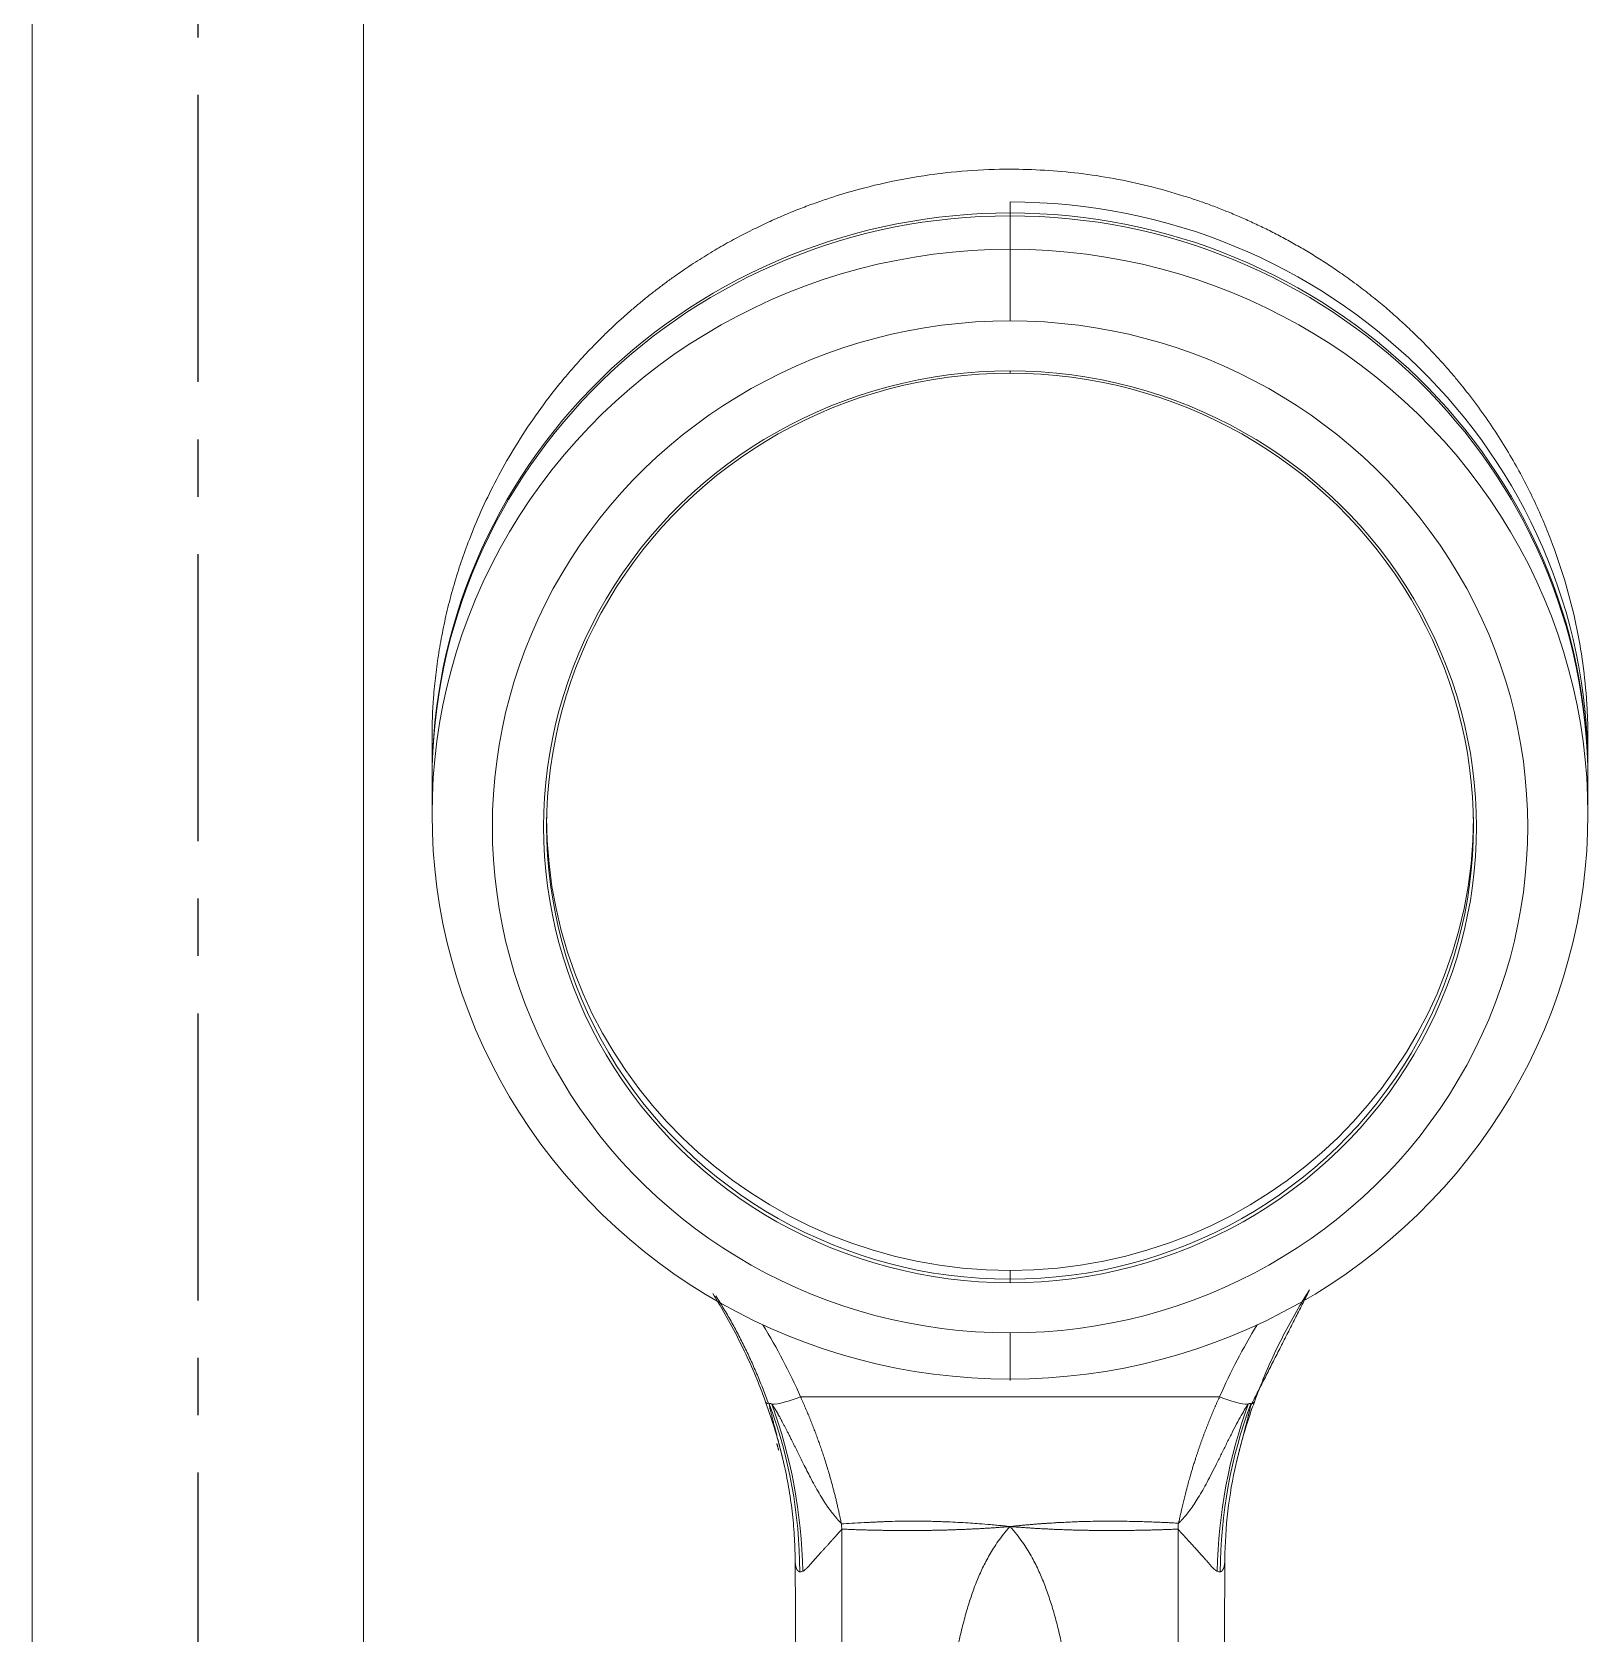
# Model space of a CAD drawing. Header units: millimetres. Extents: x 2915 to 5291, y 1031 to 4391.
# Drawn here: x 3766.1 to 3869.3, y 2680.5 to 2786.9 of the extents above; entities that cross this region are included whole.
import ezdxf

# ---------------------------------------------------------------- set-up
doc = ezdxf.new("R2010")
doc.units = ezdxf.units.MM
doc.linetypes.add('CENTERX2', pattern=[20.32, 12.7, -2.54, 2.54, -2.54])
doc.layers.add('CENTER', color=1, linetype='CENTERX2')

msp = doc.modelspace()

# ---------------------------------------------------------------- linework, layer by layer
at = {"linetype": 'Continuous', "lineweight": 18, "extrusion": (0, 1, 0)}
for p, q in [((3766.07, 2849.29), (3766.07, 2556.83)), ((3788.07, 2556.94), (3788.07, 2849.29)), ((3792.61, 2740.01), (3792.61, 2737.36)), ((3869.31, 2738.09), (3869.31, 2740.02)), ((3869.31, 2737.36), (3869.31, 2738.09)), ((3792.61, 2737.17), (3792.61, 2734.95)), ((3869.31, 2734.95), (3869.31, 2737.17))]:
    msp.add_line(p, q, dxfattribs=at)
at = {"linetype": 'Continuous', "lineweight": 13, "extrusion": (0, 1, 0)}
for p, q in [((3830.96, 2774.86), (3830.96, 2775.59)), ((3830.96, 2774.67), (3830.96, 2774.86)), ((3830.96, 2772.44), (3830.96, 2774.67)), ((3830.96, 2767.69), (3830.96, 2772.44)), ((3830.96, 2764.21), (3830.96, 2764.37)), ((3830.96, 2704.08), (3830.96, 2704.67)), ((3830.96, 2704.08), (3830.96, 2703.85)), ((3830.96, 2700.52), (3830.96, 2697.36)), ((3844.86, 2696.29), (3817.05, 2696.29))]:
    msp.add_line(p, q, dxfattribs=at)
at = {"linetype": 'Continuous', "lineweight": 13}
for centre, major_axis, ratio, start_param, end_param in [((3830.96, 2738.09), (38.35, 0), 0.97771, 0.000031, 1.570796), ((3830.96, 2734.11), (34.35, 0), 0.97771, 1.570796, 4.712389), ((3830.96, 2734.11), (34.35, 0), 0.97771, 4.712389, 7.853982), ((3816.98, 2696.96), (-2.25, -1.01), 0.261032, 6.192101, 6.654384), ((3789.86, 2683.68), (-4.22, -29.7), 0.902919, 1.731351, 2.115415), ((3816.98, 2696.96), (-2.25, -1.01), 0.261032, 0.509442, 1.484669), ((3844.93, 2696.96), (2.25, -1.01), 0.261032, 4.798516, 5.773744), ((3872.06, 2683.68), (4.22, -29.7), 0.902919, 4.167769, 4.551833), ((3844.93, 2696.96), (2.25, -1.01), 0.261032, 5.911986, 6.374269), ((3842.05, 2425.32), (-4.4, -4034.62), 0.000055, 4.647361, 4.65101)]:
    msp.add_ellipse(centre, major_axis=major_axis, ratio=ratio, start_param=start_param, end_param=end_param, dxfattribs=at)
at = {"linetype": 'Continuous', "lineweight": 18}
for centre, major_axis, ratio, start_param, end_param in [((3830.96, 2737.36), (38.35, 0), 0.97771, 1.570796, 3.141593), ((3830.96, 2737.17), (-38.35, 0), 0.97771, 4.712389, 6.283185), ((3830.96, 2737.36), (38.35, 0), 0.97771, 0, 1.570796), ((3830.96, 2737.17), (-38.35, 0), 0.97771, 3.141593, 4.712389), ((3830.96, 2734.95), (38.35, 0), 0.97771, 1.570796, 4.712389), ((3830.96, 2734.95), (38.35, 0), 0.97771, 4.712389, 7.853982), ((3830.96, 2734.11), (-30.95, 0), 0.97771, 4.712389, 7.853982), ((3830.96, 2734.11), (-30.95, 0), 0.97771, 1.570796, 4.712389), ((3830.96, 2734.15), (-30.75, 0), 0.97771, 4.712389, 7.853982), ((3830.96, 2734.15), (-30.75, 0), 0.97771, 1.570796, 4.712389), ((3830.96, 2734.74), (30.75, 0), 0.97771, 3.141593, 4.712389), ((3830.96, 2734.74), (30.75, 0), 0.97771, 4.712389, 6.283185), ((3778.95, 2680.22), (41.5, 0), 0.97771, 0.407106, 0.539099), ((3882.95, 2680.24), (41.47, 0), 0.97771, 2.602454, 2.734541), ((3792.03, 2683.5), (-1.21, -29.98), 0.839336, 1.645006, 2.027287), ((3869.89, 2683.5), (1.21, -29.98), 0.839336, 4.255898, 4.638178), ((3817.04, 2468.34), (22.76, -3889.32), 0.000241, 1.623659, 1.626654), ((3857.53, 2468.69), (-21.97, -3869.62), 0.003505, 4.656356, 4.659366)]:
    msp.add_ellipse(centre, major_axis=major_axis, ratio=ratio, start_param=start_param, end_param=end_param, dxfattribs=at)
for points, knots in [([(3869.31, 2740.03), (3869.31, 2740.04), (3869.31, 2740.48), (3869.29, 2741.36), (3869.19, 2743.1), (3868.95, 2745.29), (3868.47, 2747.92), (3867.77, 2750.56), (3867.02, 2752.75), (3866.31, 2754.51), (3865.7, 2755.86), (3865.01, 2757.23), (3864.24, 2758.62), (3863.38, 2760.03), (3862.42, 2761.45), (3861.62, 2762.54), (3860.99, 2763.33), (3860.57, 2763.85), (3860.1, 2764.4), (3859.57, 2765), (3858.98, 2765.64), (3858.34, 2766.31), (3857.62, 2767.01), (3856.84, 2767.74), (3855.99, 2768.5), (3855.07, 2769.26), (3854.06, 2770.04), (3853.21, 2770.66), (3852.54, 2771.12), (3852.09, 2771.42), (3851.64, 2771.71), (3851.19, 2772), (3850.74, 2772.27), (3850.29, 2772.54), (3849.85, 2772.79), (3849.4, 2773.04), (3848.95, 2773.28), (3848.51, 2773.51), (3848.06, 2773.74), (3847.62, 2773.95), (3847.18, 2774.16), (3846.74, 2774.36), (3846.31, 2774.56), (3845.88, 2774.74), (3845.44, 2774.92), (3845.02, 2775.09), (3844.59, 2775.26), (3844.17, 2775.41), (3843.75, 2775.57), (3843.33, 2775.71), (3842.91, 2775.85), (3841.87, 2776.18), (3840.19, 2776.65), (3837.87, 2777.16), (3835.55, 2777.51), (3833.25, 2777.71), (3830.78, 2777.79), (3828.11, 2777.69), (3825.22, 2777.36), (3822.32, 2776.81), (3820.08, 2776.2), (3818.5, 2775.68), (3817.55, 2775.34), (3816.56, 2774.96), (3815.54, 2774.53), (3814.5, 2774.05), (3813.42, 2773.52), (3812.32, 2772.94), (3811.21, 2772.3), (3810.07, 2771.59), (3809.11, 2770.94), (3808.31, 2770.38), (3807.69, 2769.91), (3807.07, 2769.44), (3806.47, 2768.94), (3805.87, 2768.44), (3805.27, 2767.92), (3804.68, 2767.38), (3804.11, 2766.83), (3803.57, 2766.29), (3803.06, 2765.77), (3802.57, 2765.25), (3802.12, 2764.75), (3801.69, 2764.25), (3801.29, 2763.78), (3800.91, 2763.32), (3800.17, 2762.37), (3799.11, 2760.92), (3797.86, 2758.94), (3796.77, 2756.99), (3795.85, 2755.08), (3795.12, 2753.32), (3794.53, 2751.7), (3794.06, 2750.19), (3793.65, 2748.68), (3793.32, 2747.18), (3793.05, 2745.67), (3792.84, 2744.18), (3792.66, 2742.31), (3792.61, 2740.92), (3792.61, 2740.03), (3792.61, 2740.01)], [0, 0, 0, 0, 0.000276, 0.011516, 0.022655, 0.04509, 0.067884, 0.09104, 0.114561, 0.12658, 0.139055, 0.151986, 0.165373, 0.179217, 0.193518, 0.208277, 0.21327, 0.218823, 0.224934, 0.231604, 0.238832, 0.24662, 0.254966, 0.263871, 0.273335, 0.283357, 0.293939, 0.305079, 0.309624, 0.314128, 0.31859, 0.32301, 0.327389, 0.331725, 0.33602, 0.340273, 0.344484, 0.348653, 0.352781, 0.356866, 0.36091, 0.364912, 0.368872, 0.372791, 0.376667, 0.380502, 0.384295, 0.388046, 0.391756, 0.395424, 0.399049, 0.402634, 0.422675, 0.442413, 0.461849, 0.480984, 0.499817, 0.523404, 0.547462, 0.571994, 0.597, 0.60503, 0.613443, 0.62224, 0.631419, 0.640981, 0.650927, 0.661255, 0.671966, 0.683061, 0.694539, 0.700983, 0.707449, 0.713937, 0.720445, 0.726974, 0.733525, 0.74034, 0.746927, 0.753284, 0.759412, 0.765311, 0.77098, 0.77642, 0.781631, 0.786612, 0.791364, 0.811899, 0.831535, 0.850273, 0.868114, 0.885059, 0.898546, 0.911914, 0.925162, 0.938291, 0.951303, 0.964198, 0.976976, 0.999359, 1, 1, 1, 1]), ([(3814.72, 2696.01), (3814.52, 2696.57), (3814.08, 2697.68), (3813.34, 2699.33), (3812.52, 2700.95), (3811.8, 2702.22), (3811.36, 2702.94), (3811.23, 2703.14)], [0, 0, 0, 0, 0.228099, 0.456198, 0.684297, 0.912396, 1, 1, 1, 1]), ([(3850.84, 2703.38), (3850.66, 2703.1), (3850.16, 2702.3), (3849.4, 2700.95), (3848.57, 2699.33), (3847.84, 2697.68), (3847.4, 2696.57), (3847.2, 2696.01)], [0, 0, 0, 0, 0.118882, 0.339162, 0.559441, 0.779721, 1, 1, 1, 1]), ([(3814.98, 2695.81), (3814.98, 2695.81), (3814.98, 2695.8), (3814.98, 2695.79), (3814.99, 2695.78), (3814.99, 2695.77), (3814.99, 2695.76), (3814.99, 2695.75), (3814.99, 2695.74), (3814.99, 2695.73), (3814.99, 2695.72), (3814.99, 2695.71), (3815, 2695.7), (3815, 2695.69), (3815, 2695.67), (3815, 2695.66), (3815, 2695.65), (3815.01, 2695.62), (3815.02, 2695.57), (3815.03, 2695.51), (3815.05, 2695.44), (3815.07, 2695.34), (3815.11, 2695.19), (3815.16, 2694.99), (3815.21, 2694.77), (3815.27, 2694.56), (3815.32, 2694.36), (3815.37, 2694.17), (3815.43, 2693.95), (3815.5, 2693.67), (3815.58, 2693.37), (3815.65, 2693.09), (3815.7, 2692.88), (3815.74, 2692.73), (3815.77, 2692.61), (3815.8, 2692.5), (3815.83, 2692.37), (3815.86, 2692.24), (3815.89, 2692.12), (3815.92, 2691.99), (3815.94, 2691.9), (3815.95, 2691.86)], [0, 0, 0, 0, 0.002379, 0.004853, 0.007423, 0.01009, 0.012855, 0.015717, 0.018678, 0.021737, 0.024895, 0.028152, 0.031509, 0.034965, 0.03852, 0.042176, 0.045931, 0.049786, 0.06568, 0.08269, 0.100829, 0.120108, 0.163616, 0.216286, 0.272237, 0.332238, 0.373945, 0.420588, 0.472114, 0.541522, 0.630835, 0.697246, 0.748798, 0.785685, 0.808028, 0.839721, 0.871529, 0.903455, 0.935505, 0.967684, 1, 1, 1, 1]), ([(3844.86, 2696.29), (3844.85, 2696.26), (3844.83, 2696.2), (3844.79, 2696.12), (3844.75, 2696.04), (3844.71, 2695.95), (3844.67, 2695.87), (3844.64, 2695.78), (3844.6, 2695.69), (3844.56, 2695.61), (3844.53, 2695.52), (3844.49, 2695.44), (3844.45, 2695.35), (3844.41, 2695.26), (3844.38, 2695.18), (3844.34, 2695.09), (3844.31, 2695), (3844.27, 2694.91), (3844.23, 2694.82), (3844.2, 2694.74), (3844.16, 2694.65), (3844.13, 2694.56), (3844.09, 2694.47), (3844.06, 2694.38), (3844.02, 2694.29), (3843.99, 2694.2), (3843.95, 2694.11), (3843.92, 2694.02), (3843.88, 2693.93), (3843.85, 2693.84), (3843.81, 2693.75), (3843.78, 2693.65), (3843.75, 2693.56), (3843.71, 2693.47), (3843.68, 2693.38), (3843.65, 2693.29), (3843.61, 2693.19), (3843.58, 2693.1), (3843.55, 2693.01), (3843.52, 2692.91), (3843.48, 2692.82), (3843.45, 2692.73), (3843.42, 2692.63), (3843.39, 2692.54), (3843.36, 2692.44), (3843.33, 2692.35), (3843.29, 2692.25), (3843.24, 2692.08), (3843.17, 2691.86), (3843.08, 2691.58), (3843.01, 2691.33), (3842.94, 2691.11), (3842.87, 2690.85), (3842.77, 2690.5), (3842.68, 2690.15), (3842.6, 2689.85), (3842.56, 2689.67), (3842.51, 2689.49), (3842.47, 2689.31), (3842.43, 2689.14), (3842.38, 2688.96), (3842.34, 2688.78), (3842.31, 2688.63), (3842.28, 2688.51), (3842.25, 2688.4), (3842.23, 2688.28), (3842.2, 2688.14), (3842.17, 2688.01), (3842.15, 2687.93), (3842.14, 2687.89)], [0, 0, 0, 0, 0.010523, 0.021065, 0.031625, 0.042204, 0.052801, 0.063417, 0.074052, 0.084704, 0.095376, 0.106065, 0.116774, 0.1275, 0.138245, 0.149009, 0.15979, 0.17059, 0.181409, 0.192246, 0.203101, 0.213974, 0.224866, 0.235776, 0.246704, 0.257651, 0.268616, 0.279599, 0.290601, 0.301621, 0.312659, 0.323715, 0.33479, 0.345883, 0.356995, 0.368124, 0.379272, 0.390439, 0.401623, 0.412826, 0.424048, 0.435287, 0.446545, 0.457821, 0.469116, 0.480428, 0.49176, 0.503109, 0.539983, 0.573002, 0.602167, 0.627479, 0.650238, 0.691595, 0.751537, 0.773068, 0.794276, 0.815162, 0.835726, 0.855967, 0.875887, 0.89841, 0.916284, 0.929511, 0.938091, 0.954907, 0.970831, 0.985862, 1, 1, 1, 1]), ([(3847.2, 2696.01), (3847.07, 2695.67), (3846.84, 2694.99), (3846.51, 2693.95), (3846.22, 2692.91), (3846.05, 2692.21), (3845.96, 2691.86)], [0, 0, 0, 0, 0.250001, 0.500002, 0.750003, 1, 1, 1, 1]), ([(3845.96, 2691.86), (3845.97, 2691.89), (3845.99, 2691.96), (3846.02, 2692.08), (3846.06, 2692.23), (3846.1, 2692.41), (3846.14, 2692.56), (3846.17, 2692.69), (3846.19, 2692.76), (3846.21, 2692.84), (3846.23, 2692.92), (3846.25, 2693), (3846.27, 2693.07), (3846.28, 2693.13), (3846.3, 2693.19), (3846.31, 2693.26), (3846.34, 2693.38), (3846.4, 2693.59), (3846.47, 2693.87), (3846.56, 2694.22), (3846.63, 2694.49), (3846.69, 2694.7), (3846.73, 2694.85), (3846.76, 2694.96), (3846.78, 2695.05), (3846.79, 2695.1), (3846.81, 2695.16), (3846.82, 2695.22), (3846.83, 2695.27), (3846.84, 2695.31), (3846.85, 2695.35), (3846.86, 2695.38), (3846.87, 2695.42), (3846.88, 2695.47), (3846.89, 2695.53), (3846.91, 2695.59), (3846.92, 2695.65), (3846.92, 2695.7), (3846.93, 2695.73), (3846.93, 2695.76), (3846.93, 2695.78), (3846.93, 2695.8), (3846.93, 2695.8), (3846.93, 2695.81)], [0, 0, 0, 0, 0.022405, 0.052168, 0.089468, 0.134513, 0.187545, 0.206853, 0.226205, 0.245593, 0.265009, 0.284444, 0.303892, 0.323343, 0.329266, 0.346561, 0.375262, 0.415382, 0.503364, 0.590018, 0.673804, 0.710861, 0.747033, 0.782141, 0.797565, 0.812615, 0.827274, 0.841525, 0.855352, 0.868737, 0.8745, 0.882689, 0.893156, 0.905704, 0.920076, 0.9407, 0.954638, 0.966767, 0.979058, 0.986735, 0.992646, 0.997011, 1, 1, 1, 1]), ([(3816.7, 2685.48), (3816.7, 2686.01), (3816.68, 2686.55), (3816.61, 2687.62), (3816.57, 2688.15), (3816.44, 2689.22), (3816.36, 2689.75), (3816.18, 2690.81), (3816.07, 2691.34), (3815.95, 2691.86)], [0, 0, 0, 0, 0.25, 0.25, 0.5, 0.5, 0.75, 0.75, 1, 1, 1, 1]), ([(3845.96, 2691.86), (3845.72, 2690.81), (3845.54, 2689.75), (3845.29, 2687.62), (3845.22, 2686.55), (3845.22, 2685.47)], [0, 0, 0, 0, 0.5, 0.5, 1, 1, 1, 1])]:
    msp.add_open_spline(points, degree=3, knots=knots, dxfattribs=at)
for points, degree in [([(3811.44, 2702.98), (3813.57, 2699.64), (3814.93, 2695.82)], 2), ([(3846.95, 2695.72), (3850.76, 2703.22)], 1), ([(3815.95, 2691.86), (3815.87, 2692.21), (3815.7, 2692.91), (3815.41, 2693.95), (3815.08, 2694.99), (3814.84, 2695.67), (3814.72, 2696.01)], 3), ([(3815.48, 2693.19), (3815.61, 2692.74)], 1), ([(3842.13, 2687.89), (3842.12, 2687.76), (3842.12, 2687.63), (3842.12, 2687.5)], 3), ([(3830.96, 2687.67), (3830.8, 2687.5), (3830.52, 2687.17), (3830.17, 2686.69), (3829.86, 2686.24), (3829.6, 2685.79), (3829.36, 2685.36), (3829.14, 2684.92), (3828.94, 2684.49), (3828.76, 2684.05), (3828.59, 2683.62), (3828.43, 2683.18), (3828.28, 2682.72), (3828.13, 2682.24), (3827.99, 2681.75), (3827.85, 2681.23), (3827.71, 2680.67), (3827.57, 2680.04), (3827.42, 2679.34), (3827.27, 2678.57), (3827.13, 2677.76), (3826.99, 2676.9), (3826.85, 2675.98), (3826.72, 2675), (3826.59, 2673.94), (3826.51, 2673.18), (3826.47, 2672.78)], 3), ([(3830.96, 2687.67), (3831.12, 2687.49), (3831.42, 2687.15), (3831.78, 2686.65), (3832.09, 2686.18), (3832.37, 2685.72), (3832.61, 2685.26), (3832.83, 2684.81), (3833.03, 2684.35), (3833.22, 2683.9), (3833.39, 2683.45), (3833.55, 2682.98), (3833.71, 2682.49), (3833.86, 2681.99), (3834.01, 2681.46), (3834.15, 2680.89), (3834.3, 2680.27), (3834.46, 2679.56), (3834.61, 2678.78), (3834.76, 2677.94), (3834.91, 2677.05), (3835.05, 2676.11), (3835.18, 2675.09), (3835.32, 2673.99), (3835.41, 2673.2), (3835.45, 2672.78)], 3), ([(3817.21, 2684.7), (3817.17, 2684.68), (3817.1, 2684.66), (3817.04, 2684.66), (3817.01, 2684.67)], 3), ([(3844.91, 2684.67), (3844.88, 2684.66), (3844.82, 2684.66), (3844.75, 2684.68), (3844.71, 2684.7)], 3)]:
    msp.add_open_spline(points, degree=degree, dxfattribs=at)
at = {"linetype": 'Continuous', "lineweight": 13}
for points, knots in [([(3815.15, 2695.79), (3815.15, 2695.8), (3815.14, 2695.8), (3815.13, 2695.8), (3815.13, 2695.81), (3815.12, 2695.81), (3815.11, 2695.82), (3815.11, 2695.82), (3815.1, 2695.82), (3815.1, 2695.82), (3815.09, 2695.83), (3815.09, 2695.83), (3815.08, 2695.83), (3815.08, 2695.83), (3815.07, 2695.83), (3815.07, 2695.84), (3815.06, 2695.84), (3815.06, 2695.84), (3815.06, 2695.84), (3815.05, 2695.84), (3815.05, 2695.84), (3815.05, 2695.84), (3815.05, 2695.84), (3815.04, 2695.84), (3815.03, 2695.84), (3815.02, 2695.84), (3815.01, 2695.83), (3815, 2695.83), (3815, 2695.82), (3814.99, 2695.82), (3814.99, 2695.81), (3814.98, 2695.81), (3814.98, 2695.81)], [0, 0, 0, 0, 0.033684, 0.066193, 0.097562, 0.127828, 0.157027, 0.185191, 0.212354, 0.238547, 0.263798, 0.288134, 0.311583, 0.334167, 0.35591, 0.37683, 0.396946, 0.416276, 0.434834, 0.452633, 0.469684, 0.485998, 0.501583, 0.516446, 0.599282, 0.675782, 0.746178, 0.810445, 0.868355, 0.919544, 0.963575, 1, 1, 1, 1]), ([(3819.75, 2687.91), (3819.75, 2687.91), (3819.74, 2687.92), (3819.73, 2687.93), (3819.72, 2687.94), (3819.7, 2687.95), (3819.69, 2687.96), (3819.68, 2687.97), (3819.66, 2687.99), (3819.65, 2688), (3819.64, 2688.01), (3819.62, 2688.03), (3819.61, 2688.04), (3819.6, 2688.05), (3819.58, 2688.07), (3819.57, 2688.08), (3819.56, 2688.1), (3819.54, 2688.11), (3819.53, 2688.13), (3819.52, 2688.14), (3819.5, 2688.16), (3819.49, 2688.18), (3819.47, 2688.19), (3819.46, 2688.22), (3819.43, 2688.25), (3819.4, 2688.29), (3819.35, 2688.34), (3819.31, 2688.4), (3819.25, 2688.47), (3819.19, 2688.54), (3819.14, 2688.61), (3819.1, 2688.66), (3819.06, 2688.71), (3819.02, 2688.76), (3818.98, 2688.81), (3818.95, 2688.86), (3818.9, 2688.92), (3818.85, 2688.99), (3818.79, 2689.08), (3818.72, 2689.18), (3818.58, 2689.4), (3818.36, 2689.76), (3818.06, 2690.28), (3817.79, 2690.78), (3817.54, 2691.27), (3817.29, 2691.75), (3817.1, 2692.15), (3816.94, 2692.45), (3816.85, 2692.64), (3816.76, 2692.82), (3816.67, 2693.01), (3816.57, 2693.2), (3816.49, 2693.36), (3816.42, 2693.5), (3816.37, 2693.62), (3816.31, 2693.73), (3816.26, 2693.83), (3816.2, 2693.94), (3816.15, 2694.04), (3816.1, 2694.13), (3816.06, 2694.23), (3816.01, 2694.32), (3815.96, 2694.4), (3815.92, 2694.49), (3815.87, 2694.57), (3815.83, 2694.65), (3815.79, 2694.72), (3815.75, 2694.8), (3815.72, 2694.86), (3815.69, 2694.92), (3815.66, 2694.97), (3815.63, 2695.02), (3815.6, 2695.07), (3815.57, 2695.12), (3815.55, 2695.17), (3815.52, 2695.21), (3815.5, 2695.25), (3815.47, 2695.3), (3815.45, 2695.34), (3815.42, 2695.38), (3815.4, 2695.41), (3815.38, 2695.45), (3815.36, 2695.49), (3815.34, 2695.52), (3815.32, 2695.55), (3815.3, 2695.58), (3815.28, 2695.61), (3815.26, 2695.64), (3815.24, 2695.67), (3815.22, 2695.69), (3815.21, 2695.71), (3815.19, 2695.74), (3815.18, 2695.76), (3815.16, 2695.78), (3815.15, 2695.79), (3815.15, 2695.79)], [0, 0, 0, 0, 0.001739, 0.003512, 0.005322, 0.007167, 0.009047, 0.010963, 0.012913, 0.014899, 0.016919, 0.018973, 0.021061, 0.023182, 0.025335, 0.027519, 0.029734, 0.031979, 0.034254, 0.036559, 0.038895, 0.041261, 0.043657, 0.046085, 0.050561, 0.056414, 0.063645, 0.072259, 0.082263, 0.093667, 0.101469, 0.109005, 0.116274, 0.123273, 0.130001, 0.136456, 0.142638, 0.153949, 0.165914, 0.178537, 0.191822, 0.251983, 0.317157, 0.387401, 0.438579, 0.496921, 0.562533, 0.585141, 0.607818, 0.630565, 0.653382, 0.676271, 0.699235, 0.713364, 0.727122, 0.740509, 0.753525, 0.766168, 0.778439, 0.790338, 0.801862, 0.813013, 0.82379, 0.834194, 0.844223, 0.853878, 0.86316, 0.872067, 0.880599, 0.88731, 0.893849, 0.900216, 0.90641, 0.912434, 0.918285, 0.923967, 0.929477, 0.934817, 0.939987, 0.944987, 0.949819, 0.954481, 0.958974, 0.9633, 0.967458, 0.971449, 0.975274, 0.978933, 0.982427, 0.985758, 0.988925, 0.991932, 0.994778, 0.997467, 1, 1, 1, 1]), ([(3819.75, 2687.91), (3819.75, 2687.93), (3819.74, 2687.98), (3819.72, 2688.08), (3819.69, 2688.24), (3819.64, 2688.45), (3819.59, 2688.71), (3819.52, 2688.98), (3819.46, 2689.27), (3819.4, 2689.53), (3819.33, 2689.8), (3819.25, 2690.12), (3819.15, 2690.49), (3819.03, 2690.91), (3818.91, 2691.34), (3818.78, 2691.77), (3818.67, 2692.11), (3818.59, 2692.37), (3818.53, 2692.54), (3818.47, 2692.72), (3818.41, 2692.89), (3818.35, 2693.06), (3818.29, 2693.24), (3818.23, 2693.41), (3818.16, 2693.58), (3818.1, 2693.75), (3818.04, 2693.93), (3817.97, 2694.1), (3817.91, 2694.27), (3817.84, 2694.44), (3817.77, 2694.61), (3817.7, 2694.78), (3817.64, 2694.95), (3817.57, 2695.12), (3817.49, 2695.29), (3817.42, 2695.45), (3817.35, 2695.62), (3817.28, 2695.79), (3817.2, 2695.96), (3817.13, 2696.12), (3817.08, 2696.23), (3817.05, 2696.29)], [0, 0, 0, 0, 0.006111, 0.018141, 0.036091, 0.059963, 0.089759, 0.125481, 0.156252, 0.187357, 0.218794, 0.250565, 0.299153, 0.348395, 0.398291, 0.448843, 0.50005, 0.52086, 0.541673, 0.562487, 0.583303, 0.604121, 0.62494, 0.645762, 0.666585, 0.68741, 0.708237, 0.729065, 0.749896, 0.770728, 0.791563, 0.812399, 0.833237, 0.854077, 0.874919, 0.895762, 0.916607, 0.937453, 0.958301, 0.97915, 1, 1, 1, 1]), ([(3846.77, 2695.79), (3846.71, 2695.72), (3846.64, 2695.62), (3846.49, 2695.37), (3846.4, 2695.21), (3846.21, 2694.87), (3846.1, 2694.68), (3845.89, 2694.28), (3845.78, 2694.07), (3845.56, 2693.63), (3845.45, 2693.41), (3845.22, 2692.95), (3845.11, 2692.73), (3844.89, 2692.28), (3844.78, 2692.06), (3844.56, 2691.62), (3844.45, 2691.41), (3844.25, 2691), (3844.14, 2690.81), (3843.94, 2690.43), (3843.84, 2690.25), (3843.65, 2689.91), (3843.55, 2689.75), (3843.36, 2689.44), (3843.27, 2689.3), (3843.09, 2689.02), (3843, 2688.9), (3842.87, 2688.72), (3842.82, 2688.66), (3842.73, 2688.55), (3842.69, 2688.49), (3842.56, 2688.33), (3842.47, 2688.24), (3842.37, 2688.12), (3842.35, 2688.1), (3842.3, 2688.05), (3842.24, 2687.98), (3842.18, 2687.92), (3842.14, 2687.89)], [0, 0, 0, 0, 0.0625, 0.0625, 0.125, 0.125, 0.1875, 0.1875, 0.25, 0.25, 0.3125, 0.3125, 0.375, 0.375, 0.4375, 0.4375, 0.5, 0.5, 0.5625, 0.5625, 0.625, 0.625, 0.6875, 0.6875, 0.75, 0.75, 0.8125, 0.8125, 0.84375, 0.84375, 0.875, 0.875, 0.9375, 0.9375, 0.953125, 0.953125, 0.96875, 1, 1, 1, 1]), ([(3846.93, 2695.81), (3846.93, 2695.81), (3846.93, 2695.81), (3846.93, 2695.81), (3846.93, 2695.82), (3846.92, 2695.82), (3846.92, 2695.82), (3846.92, 2695.83), (3846.91, 2695.83), (3846.91, 2695.83), (3846.9, 2695.83), (3846.9, 2695.83), (3846.89, 2695.84), (3846.89, 2695.84), (3846.88, 2695.84), (3846.88, 2695.84), (3846.88, 2695.84), (3846.87, 2695.84), (3846.87, 2695.84), (3846.87, 2695.84), (3846.87, 2695.84), (3846.86, 2695.84), (3846.86, 2695.84), (3846.86, 2695.84), (3846.85, 2695.84), (3846.85, 2695.84), (3846.84, 2695.83), (3846.82, 2695.83), (3846.81, 2695.82), (3846.8, 2695.81), (3846.78, 2695.8), (3846.77, 2695.8), (3846.77, 2695.79)], [0, 0, 0, 0, 0.032258, 0.064327, 0.096221, 0.127957, 0.159549, 0.191013, 0.222367, 0.253625, 0.284803, 0.315919, 0.346989, 0.390145, 0.426487, 0.456176, 0.479306, 0.49594, 0.506375, 0.518478, 0.532272, 0.54778, 0.565023, 0.58403, 0.604832, 0.627465, 0.686778, 0.746964, 0.808222, 0.870721, 0.934607, 1, 1, 1, 1]), ([(3819.77, 2687.84), (3819.77, 2687.84), (3819.77, 2687.84), (3819.76, 2687.84), (3819.76, 2687.84), (3819.76, 2687.84), (3819.76, 2687.84), (3819.75, 2687.84), (3819.75, 2687.84), (3819.75, 2687.84), (3819.75, 2687.85), (3819.75, 2687.85), (3819.75, 2687.86), (3819.75, 2687.88), (3819.75, 2687.89), (3819.75, 2687.9), (3819.75, 2687.91)], [0, 0, 0, 0, 0.042012, 0.077159, 0.106154, 0.130243, 0.151535, 0.172969, 0.197424, 0.226903, 0.26257, 0.350112, 0.466964, 0.613961, 0.791544, 1, 1, 1, 1]), ([(3830.96, 2687.67), (3830.93, 2687.67), (3830.85, 2687.68), (3830.74, 2687.69), (3830.6, 2687.71), (3830.45, 2687.72), (3830.28, 2687.74), (3830.09, 2687.76), (3829.88, 2687.78), (3829.49, 2687.81), (3828.98, 2687.85), (3828.31, 2687.9), (3827.67, 2687.94), (3827.08, 2687.97), (3826.59, 2687.99), (3826.24, 2688), (3825.96, 2688.01), (3825.76, 2688.02), (3825.55, 2688.02), (3825.3, 2688.03), (3825.01, 2688.03), (3824.72, 2688.03), (3824.46, 2688.03), (3824.06, 2688.03), (3823.49, 2688.02), (3822.93, 2688.01), (3822.5, 2687.99), (3822.26, 2687.98), (3822.01, 2687.97), (3821.77, 2687.96), (3821.52, 2687.94), (3821.09, 2687.92), (3820.5, 2687.89), (3820, 2687.86), (3819.77, 2687.85)], [0, 0, 0, 0, 0.008968, 0.019514, 0.031638, 0.045341, 0.060623, 0.077484, 0.095926, 0.115949, 0.182999, 0.234315, 0.294387, 0.355135, 0.393027, 0.424307, 0.448972, 0.467021, 0.478453, 0.506151, 0.532606, 0.557816, 0.581783, 0.604504, 0.664189, 0.733557, 0.755393, 0.777273, 0.799196, 0.821173, 0.843283, 0.865527, 0.937224, 1, 1, 1, 1]), ([(3842.14, 2687.89), (3842.07, 2687.9), (3841.94, 2687.9), (3841.71, 2687.92), (3841.45, 2687.93), (3841.16, 2687.94), (3840.83, 2687.96), (3840.46, 2687.97), (3840.06, 2687.99), (3839.62, 2688), (3839.13, 2688.01), (3838.6, 2688.02), (3838.05, 2688.03), (3837.48, 2688.03), (3836.89, 2688.03), (3836.43, 2688.02), (3836.09, 2688.01), (3835.87, 2688), (3835.65, 2688), (3835.43, 2687.99), (3835.2, 2687.98), (3834.98, 2687.97), (3834.75, 2687.96), (3834.53, 2687.95), (3834.3, 2687.94), (3834.07, 2687.93), (3833.84, 2687.91), (3833.61, 2687.9), (3833.37, 2687.88), (3833.14, 2687.87), (3832.9, 2687.85), (3832.66, 2687.83), (3832.42, 2687.81), (3832.18, 2687.79), (3831.94, 2687.77), (3831.7, 2687.75), (3831.45, 2687.72), (3831.21, 2687.7), (3831.04, 2687.68), (3830.96, 2687.67)], [0, 0, 0, 0, 0.016766, 0.036742, 0.059929, 0.086328, 0.115941, 0.148766, 0.184806, 0.224061, 0.266532, 0.315387, 0.365284, 0.416223, 0.468201, 0.521215, 0.540623, 0.56016, 0.579827, 0.599622, 0.619547, 0.639599, 0.659781, 0.68009, 0.700528, 0.721093, 0.741786, 0.762607, 0.783555, 0.804631, 0.825833, 0.847162, 0.868618, 0.8902, 0.911909, 0.933743, 0.955703, 0.977789, 1, 1, 1, 1]), ([(3819.8, 2687.5), (3819.8, 2687.5), (3819.79, 2687.49), (3819.78, 2687.47), (3819.76, 2687.45), (3819.75, 2687.43), (3819.73, 2687.41), (3819.71, 2687.39), (3819.69, 2687.36), (3819.66, 2687.34), (3819.64, 2687.31), (3819.61, 2687.28), (3819.58, 2687.24), (3819.55, 2687.21), (3819.51, 2687.17), (3819.48, 2687.13), (3819.44, 2687.09), (3819.4, 2687.04), (3819.36, 2687), (3819.32, 2686.95), (3819.27, 2686.9), (3819.22, 2686.85), (3819.17, 2686.79), (3819.12, 2686.73), (3819.06, 2686.67), (3819, 2686.6), (3818.95, 2686.54), (3818.87, 2686.45), (3818.76, 2686.34), (3818.64, 2686.21), (3818.52, 2686.08), (3818.39, 2685.93), (3818.25, 2685.78), (3818.11, 2685.62), (3817.99, 2685.48), (3817.88, 2685.36), (3817.8, 2685.27), (3817.75, 2685.21), (3817.72, 2685.17), (3817.69, 2685.14), (3817.66, 2685.11), (3817.64, 2685.08), (3817.61, 2685.05), (3817.58, 2685.02), (3817.56, 2684.99), (3817.53, 2684.97), (3817.51, 2684.94), (3817.48, 2684.92), (3817.46, 2684.9), (3817.44, 2684.88), (3817.42, 2684.86), (3817.4, 2684.84), (3817.37, 2684.82), (3817.35, 2684.8), (3817.33, 2684.78), (3817.32, 2684.77), (3817.3, 2684.75), (3817.28, 2684.74), (3817.26, 2684.73), (3817.24, 2684.72), (3817.23, 2684.71), (3817.22, 2684.7), (3817.21, 2684.7)], [0, 0, 0, 0, 0.00405, 0.008754, 0.014111, 0.020122, 0.026788, 0.03411, 0.042087, 0.050722, 0.060013, 0.069963, 0.080571, 0.091838, 0.103766, 0.116354, 0.129604, 0.143517, 0.158093, 0.173334, 0.18924, 0.205811, 0.225453, 0.245324, 0.265426, 0.285759, 0.306324, 0.327119, 0.372109, 0.416968, 0.461693, 0.506279, 0.56425, 0.617754, 0.666782, 0.711332, 0.751406, 0.764148, 0.776642, 0.78889, 0.800892, 0.81265, 0.824167, 0.835442, 0.846479, 0.85728, 0.867845, 0.878178, 0.88828, 0.898154, 0.907802, 0.917228, 0.926434, 0.935423, 0.944198, 0.952764, 0.961124, 0.969283, 0.977245, 0.985015, 0.992598, 1, 1, 1, 1]), ([(3830.96, 2687.67), (3830.92, 2687.67), (3830.83, 2687.66), (3830.7, 2687.65), (3830.57, 2687.64), (3830.44, 2687.63), (3830.3, 2687.62), (3830.17, 2687.61), (3830.04, 2687.6), (3829.91, 2687.59), (3829.78, 2687.58), (3829.65, 2687.57), (3829.51, 2687.57), (3829.38, 2687.56), (3829.25, 2687.55), (3829.12, 2687.54), (3828.98, 2687.53), (3828.85, 2687.53), (3828.72, 2687.52), (3828.58, 2687.51), (3828.45, 2687.51), (3828.31, 2687.5), (3828.18, 2687.49), (3828.05, 2687.49), (3827.91, 2687.48), (3827.78, 2687.48), (3827.64, 2687.47), (3827.51, 2687.47), (3827.37, 2687.46), (3827.24, 2687.46), (3827.1, 2687.45), (3826.97, 2687.45), (3826.83, 2687.44), (3826.7, 2687.44), (3826.56, 2687.44), (3826.42, 2687.43), (3826.29, 2687.43), (3826.15, 2687.43), (3826.01, 2687.42), (3825.88, 2687.42), (3825.74, 2687.42), (3825.42, 2687.41), (3824.91, 2687.41), (3824.21, 2687.4), (3823.5, 2687.41), (3822.92, 2687.41), (3822.47, 2687.42), (3822.15, 2687.43), (3821.82, 2687.43), (3821.5, 2687.44), (3821.16, 2687.45), (3820.83, 2687.46), (3820.49, 2687.47), (3820.15, 2687.49), (3819.92, 2687.49), (3819.8, 2687.5)], [0, 0, 0, 0, 0.011736, 0.023485, 0.035248, 0.047025, 0.058817, 0.070622, 0.082441, 0.094274, 0.106121, 0.117982, 0.129857, 0.141746, 0.15365, 0.165567, 0.177499, 0.189445, 0.201405, 0.213379, 0.225368, 0.23737, 0.249387, 0.261419, 0.273464, 0.285524, 0.297599, 0.309687, 0.32179, 0.333908, 0.346039, 0.358186, 0.370346, 0.382522, 0.394711, 0.406916, 0.419134, 0.431368, 0.443615, 0.455878, 0.468155, 0.480447, 0.542332, 0.604933, 0.668251, 0.732291, 0.760831, 0.789672, 0.818813, 0.848255, 0.877999, 0.908045, 0.938393, 0.969045, 1, 1, 1, 1]), ([(3819.8, 2687.5), (3819.8, 2687.5), (3819.8, 2687.5), (3819.81, 2682.6), (3819.81, 2677.71), (3819.82, 2672.81)], [0, 0, 0, 0, 0.000007, 0.000007, 1, 1, 1, 1]), ([(3842.12, 2687.5), (3842.06, 2687.5), (3841.94, 2687.49), (3841.76, 2687.49), (3841.59, 2687.48), (3841.41, 2687.47), (3841.24, 2687.47), (3841.07, 2687.46), (3840.89, 2687.46), (3840.72, 2687.45), (3840.55, 2687.45), (3840.38, 2687.44), (3840.21, 2687.44), (3840.04, 2687.43), (3839.87, 2687.43), (3839.7, 2687.43), (3839.53, 2687.42), (3839.37, 2687.42), (3839.2, 2687.42), (3839.03, 2687.41), (3838.87, 2687.41), (3838.7, 2687.41), (3838.54, 2687.41), (3838.37, 2687.41), (3838.21, 2687.41), (3838.05, 2687.41), (3837.89, 2687.41), (3837.72, 2687.41), (3837.56, 2687.41), (3837.4, 2687.41), (3837.24, 2687.41), (3837.08, 2687.41), (3836.92, 2687.41), (3836.77, 2687.41), (3836.61, 2687.41), (3836.45, 2687.41), (3836.25, 2687.42), (3836.01, 2687.42), (3835.72, 2687.43), (3835.44, 2687.43), (3835.16, 2687.44), (3834.87, 2687.45), (3834.59, 2687.46), (3834.31, 2687.47), (3834.03, 2687.48), (3833.74, 2687.49), (3833.46, 2687.51), (3833.18, 2687.52), (3832.9, 2687.54), (3832.62, 2687.55), (3832.35, 2687.57), (3832.07, 2687.59), (3831.79, 2687.61), (3831.51, 2687.63), (3831.24, 2687.65), (3831.05, 2687.66), (3830.96, 2687.67)], [0, 0, 0, 0, 0.015791, 0.031529, 0.047214, 0.062846, 0.078426, 0.093952, 0.109426, 0.124847, 0.140215, 0.155531, 0.170794, 0.186005, 0.201164, 0.216271, 0.231325, 0.246327, 0.261277, 0.276175, 0.291021, 0.305815, 0.320557, 0.335247, 0.349885, 0.364471, 0.379006, 0.393489, 0.40792, 0.4223, 0.436628, 0.450905, 0.465129, 0.479303, 0.493425, 0.507495, 0.521514, 0.54708, 0.572601, 0.59808, 0.623515, 0.648908, 0.674258, 0.699565, 0.72483, 0.750053, 0.775234, 0.800373, 0.82547, 0.850526, 0.87554, 0.900513, 0.925446, 0.950338, 0.975189, 1, 1, 1, 1]), ([(3844.71, 2684.7), (3844.7, 2684.7), (3844.7, 2684.71), (3844.69, 2684.71), (3844.68, 2684.72), (3844.67, 2684.72), (3844.66, 2684.73), (3844.65, 2684.73), (3844.64, 2684.74), (3844.63, 2684.75), (3844.62, 2684.75), (3844.61, 2684.76), (3844.6, 2684.77), (3844.59, 2684.77), (3844.58, 2684.78), (3844.57, 2684.79), (3844.56, 2684.8), (3844.55, 2684.81), (3844.54, 2684.82), (3844.53, 2684.83), (3844.52, 2684.83), (3844.51, 2684.84), (3844.5, 2684.85), (3844.49, 2684.86), (3844.47, 2684.87), (3844.46, 2684.89), (3844.45, 2684.9), (3844.44, 2684.91), (3844.43, 2684.92), (3844.42, 2684.93), (3844.41, 2684.94), (3844.39, 2684.95), (3844.37, 2684.98), (3844.32, 2685.03), (3844.26, 2685.11), (3844.18, 2685.19), (3844.1, 2685.28), (3844, 2685.4), (3843.88, 2685.54), (3843.73, 2685.71), (3843.56, 2685.9), (3843.4, 2686.07), (3843.27, 2686.22), (3843.16, 2686.33), (3843.06, 2686.45), (3842.95, 2686.57), (3842.87, 2686.66), (3842.82, 2686.71), (3842.79, 2686.74), (3842.77, 2686.76), (3842.74, 2686.79), (3842.72, 2686.82), (3842.69, 2686.85), (3842.66, 2686.88), (3842.63, 2686.92), (3842.6, 2686.95), (3842.57, 2686.99), (3842.54, 2687.03), (3842.51, 2687.05), (3842.49, 2687.07), (3842.48, 2687.09), (3842.47, 2687.1), (3842.45, 2687.12), (3842.43, 2687.14), (3842.4, 2687.17), (3842.38, 2687.2), (3842.34, 2687.23), (3842.31, 2687.27), (3842.28, 2687.3), (3842.26, 2687.33), (3842.23, 2687.35), (3842.21, 2687.38), (3842.19, 2687.4), (3842.17, 2687.43), (3842.15, 2687.45), (3842.13, 2687.48), (3842.12, 2687.49), (3842.12, 2687.5)], [0, 0, 0, 0, 0.004171, 0.008368, 0.012589, 0.016837, 0.021111, 0.025414, 0.029744, 0.034103, 0.038492, 0.042911, 0.047361, 0.051842, 0.056356, 0.060902, 0.065481, 0.070094, 0.074741, 0.079423, 0.08414, 0.088893, 0.093683, 0.098509, 0.103373, 0.108275, 0.113215, 0.118194, 0.123211, 0.128269, 0.133366, 0.138504, 0.143683, 0.169067, 0.197501, 0.229004, 0.26359, 0.301267, 0.353497, 0.412231, 0.477459, 0.549159, 0.586765, 0.624828, 0.663343, 0.702308, 0.741719, 0.749584, 0.75784, 0.766487, 0.775524, 0.784951, 0.794769, 0.804976, 0.815573, 0.826559, 0.837934, 0.849697, 0.861849, 0.864726, 0.868745, 0.873906, 0.880207, 0.887648, 0.896229, 0.905948, 0.916804, 0.928796, 0.938154, 0.947146, 0.955773, 0.964039, 0.971943, 0.979489, 0.986679, 0.993515, 1, 1, 1, 1]), ([(3817.01, 2684.67), (3817, 2684.67), (3817, 2684.67), (3816.99, 2684.67), (3816.98, 2684.67), (3816.98, 2684.67), (3816.97, 2684.68), (3816.96, 2684.68), (3816.95, 2684.68), (3816.95, 2684.69), (3816.94, 2684.69), (3816.93, 2684.69), (3816.93, 2684.7), (3816.92, 2684.7), (3816.91, 2684.71), (3816.91, 2684.71), (3816.9, 2684.72), (3816.89, 2684.72), (3816.89, 2684.73), (3816.88, 2684.74), (3816.88, 2684.74), (3816.87, 2684.75), (3816.87, 2684.75), (3816.86, 2684.76), (3816.85, 2684.77), (3816.85, 2684.78), (3816.84, 2684.78), (3816.84, 2684.79), (3816.83, 2684.8), (3816.83, 2684.81), (3816.82, 2684.82), (3816.82, 2684.82), (3816.81, 2684.83), (3816.81, 2684.84), (3816.8, 2684.85), (3816.8, 2684.86), (3816.79, 2684.88), (3816.79, 2684.89), (3816.78, 2684.92), (3816.77, 2684.94), (3816.76, 2684.97), (3816.75, 2684.99), (3816.75, 2685.02), (3816.74, 2685.05), (3816.73, 2685.08), (3816.73, 2685.12), (3816.72, 2685.15), (3816.72, 2685.19), (3816.71, 2685.22), (3816.71, 2685.26), (3816.71, 2685.3), (3816.7, 2685.34), (3816.7, 2685.39), (3816.7, 2685.43), (3816.7, 2685.46), (3816.7, 2685.48)], [0, 0, 0, 0, 0.011089, 0.022185, 0.033289, 0.044404, 0.055531, 0.066673, 0.07783, 0.089005, 0.100199, 0.111415, 0.122655, 0.133919, 0.14521, 0.15653, 0.167881, 0.179263, 0.190679, 0.202131, 0.21362, 0.225149, 0.236717, 0.248329, 0.259984, 0.271685, 0.283433, 0.29523, 0.307077, 0.318976, 0.330929, 0.342937, 0.355001, 0.367123, 0.379305, 0.391547, 0.403852, 0.4293, 0.455612, 0.482797, 0.510864, 0.539821, 0.569676, 0.600436, 0.632106, 0.664692, 0.6982, 0.732635, 0.768002, 0.804304, 0.841547, 0.879734, 0.918869, 0.958956, 1, 1, 1, 1]), ([(3845.22, 2685.47), (3845.22, 2685.47), (3845.22, 2685.45), (3845.22, 2685.43), (3845.22, 2685.41), (3845.22, 2685.39), (3845.21, 2685.37), (3845.21, 2685.35), (3845.21, 2685.33), (3845.21, 2685.32), (3845.21, 2685.3), (3845.21, 2685.28), (3845.21, 2685.26), (3845.21, 2685.24), (3845.2, 2685.22), (3845.2, 2685.21), (3845.2, 2685.19), (3845.2, 2685.17), (3845.2, 2685.16), (3845.19, 2685.14), (3845.19, 2685.13), (3845.19, 2685.11), (3845.19, 2685.09), (3845.18, 2685.08), (3845.18, 2685.06), (3845.18, 2685.05), (3845.17, 2685.04), (3845.17, 2685.02), (3845.17, 2685.01), (3845.16, 2684.99), (3845.16, 2684.98), (3845.16, 2684.97), (3845.15, 2684.96), (3845.15, 2684.94), (3845.14, 2684.93), (3845.14, 2684.92), (3845.14, 2684.91), (3845.13, 2684.9), (3845.13, 2684.89), (3845.12, 2684.88), (3845.12, 2684.87), (3845.11, 2684.85), (3845.1, 2684.84), (3845.09, 2684.82), (3845.08, 2684.8), (3845.07, 2684.79), (3845.06, 2684.77), (3845.05, 2684.76), (3845.04, 2684.74), (3845.03, 2684.73), (3845.02, 2684.72), (3845, 2684.71), (3844.99, 2684.7), (3844.98, 2684.69), (3844.97, 2684.69), (3844.95, 2684.68), (3844.94, 2684.67), (3844.93, 2684.67), (3844.92, 2684.67), (3844.91, 2684.67)], [0, 0, 0, 0, 0.018694, 0.037223, 0.055586, 0.073784, 0.091817, 0.109686, 0.127391, 0.144934, 0.162313, 0.179531, 0.196587, 0.213481, 0.230215, 0.246789, 0.263203, 0.279458, 0.295555, 0.311493, 0.327275, 0.342899, 0.358367, 0.37368, 0.388837, 0.40384, 0.41869, 0.433386, 0.44793, 0.462323, 0.476565, 0.490656, 0.504598, 0.518392, 0.532038, 0.545538, 0.558891, 0.572099, 0.585163, 0.598085, 0.610864, 0.623502, 0.647819, 0.67181, 0.695484, 0.718852, 0.741923, 0.764709, 0.787221, 0.809469, 0.831467, 0.853227, 0.874761, 0.896083, 0.917206, 0.938145, 0.958914, 0.979527, 1, 1, 1, 1])]:
    msp.add_open_spline(points, degree=3, knots=knots, dxfattribs=at)
msp.add_open_spline([(3819.77, 2687.84), (3819.78, 2687.73), (3819.79, 2687.61), (3819.8, 2687.5)], degree=3, dxfattribs=at)
at = {"layer": 'CENTER', "ltscale": 1.5}
msp.add_line((3777.07, 3148.45), (3777.07, 1836.34), dxfattribs=at)

doc.saveas('drawing.dxf')
